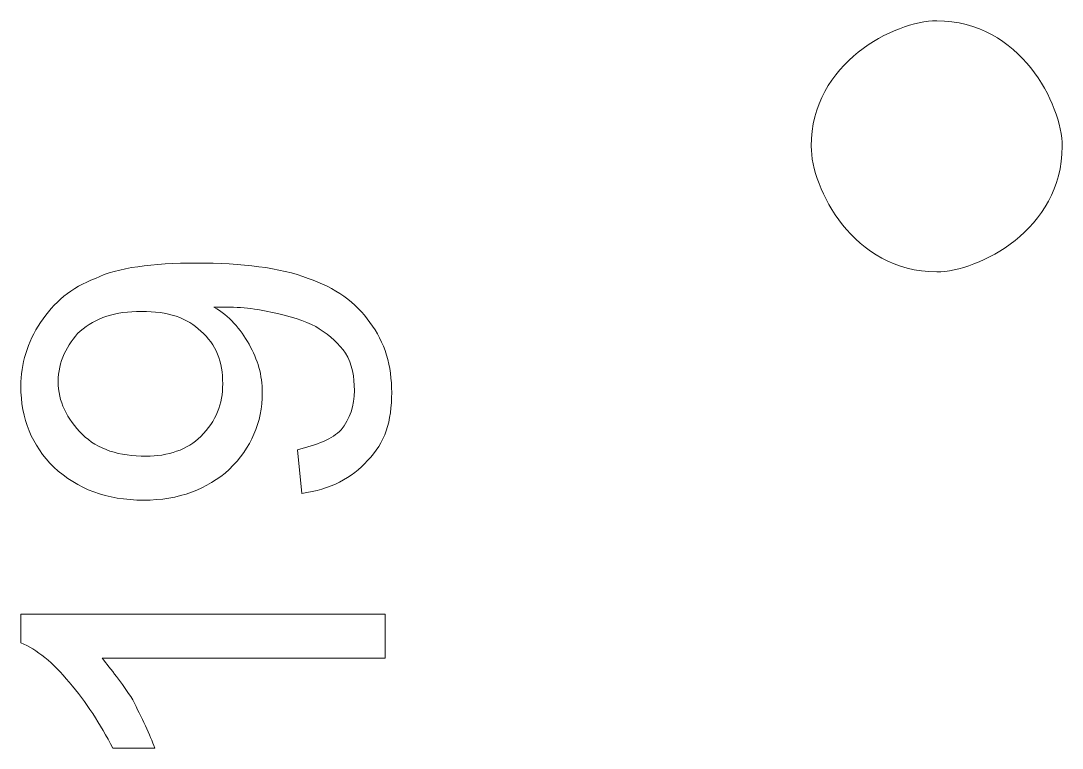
# Model space of a CAD drawing. Header units: centimetres. Extents: x -155 to -3, y 92 to 166.
# Drawn here: x -121.64 to -119.068, y 97.482 to 99.279 of the extents above; entities that cross this region are included whole.
import ezdxf

# ---------------------------------------------------------------- set-up
doc = ezdxf.new("R2010")
doc.units = ezdxf.units.CM
doc.header["$MEASUREMENT"] = 0
doc.layers.add('layer 2', color=7, linetype='Continuous')

msp = doc.modelspace()

# ---------------------------------------------------------------- linework, layer by layer
at = {"layer": 'layer 2', "color": 250, "lineweight": 9}
for points, knots in [([(-119.37751, 99.27904), (-119.17084, 99.27904), (-119.06751, 99.07237), (-119.06751, 98.96904), (-119.06751, 98.76237), (-119.27417, 98.65904), (-119.37751, 98.65904), (-119.58417, 98.65904), (-119.68751, 98.86571), (-119.68751, 98.96904), (-119.68751, 99.17571), (-119.48084, 99.27904), (-119.37751, 99.27904)], [0, 0, 0, 0, 0.25, 0.25, 0.25, 0.5, 0.5, 0.5, 0.75, 0.75, 0.75, 1, 1, 1, 1]), ([(-120.78359, 98.19263), (-120.82155, 98.14926), (-120.87576, 98.12215), (-120.94625, 98.11131), (-120.94625, 98.11131), (-120.95709, 98.21974), (-120.95709, 98.21974), (-120.90829, 98.23058), (-120.87034, 98.24685), (-120.84866, 98.26854), (-120.82697, 98.29564), (-120.81613, 98.32818), (-120.81613, 98.36613), (-120.81613, 98.39866), (-120.82155, 98.43119), (-120.83781, 98.4583), (-120.85408, 98.47998), (-120.87576, 98.50167), (-120.90287, 98.51793), (-120.92456, 98.5342), (-120.96251, 98.54504), (-121.00588, 98.55589), (-121.04926, 98.56673), (-121.09263, 98.57215), (-121.14143, 98.57215), (-121.14143, 98.57215), (-121.15227, 98.57215), (-121.16311, 98.57215), (-121.12516, 98.55046), (-121.09805, 98.51793), (-121.07637, 98.47998), (-121.05468, 98.44203), (-121.04384, 98.40408), (-121.04384, 98.36071), (-121.04384, 98.2848), (-121.07094, 98.22516), (-121.12516, 98.17095), (-121.17938, 98.12215), (-121.24986, 98.09504), (-121.33661, 98.09504), (-121.42878, 98.09504), (-121.49926, 98.12215), (-121.5589, 98.17637), (-121.61311, 98.23058), (-121.64022, 98.29564), (-121.64022, 98.37697), (-121.64022, 98.43119), (-121.62396, 98.4854), (-121.59143, 98.5342), (-121.5589, 98.58299), (-121.51552, 98.62095), (-121.45588, 98.64263), (-121.40167, 98.66974), (-121.31492, 98.68058), (-121.20649, 98.68058), (-121.09263, 98.68058), (-121.00046, 98.66974), (-120.92998, 98.64263), (-120.86492, 98.62095), (-120.8107, 98.58299), (-120.77817, 98.5342), (-120.74022, 98.4854), (-120.72396, 98.42577), (-120.72396, 98.36071), (-120.72396, 98.29022), (-120.74022, 98.23601), (-120.78359, 98.19263)], [0, 0, 0, 0, 0.0454545, 0.0454545, 0.0454545, 0.0909091, 0.0909091, 0.0909091, 0.1363636, 0.1363636, 0.1363636, 0.1818182, 0.1818182, 0.1818182, 0.2272727, 0.2272727, 0.2272727, 0.2727273, 0.2727273, 0.2727273, 0.3181818, 0.3181818, 0.3181818, 0.3636364, 0.3636364, 0.3636364, 0.4090909, 0.4090909, 0.4090909, 0.4545455, 0.4545455, 0.4545455, 0.5, 0.5, 0.5, 0.5454545, 0.5454545, 0.5454545, 0.5909091, 0.5909091, 0.5909091, 0.6363636, 0.6363636, 0.6363636, 0.6818182, 0.6818182, 0.6818182, 0.7272727, 0.7272727, 0.7272727, 0.7727273, 0.7727273, 0.7727273, 0.8181818, 0.8181818, 0.8181818, 0.8636364, 0.8636364, 0.8636364, 0.9090909, 0.9090909, 0.9090909, 0.9545455, 0.9545455, 0.9545455, 1, 1, 1, 1]), ([(-121.19564, 98.51251), (-121.22817, 98.54504), (-121.27697, 98.56131), (-121.34203, 98.56131), (-121.40709, 98.56131), (-121.45588, 98.54504), (-121.49384, 98.51251), (-121.52637, 98.47998), (-121.54805, 98.43661), (-121.54805, 98.38781), (-121.54805, 98.33902), (-121.52637, 98.29564), (-121.48841, 98.25769), (-121.45046, 98.21974), (-121.39625, 98.20348), (-121.33119, 98.20348), (-121.27697, 98.20348), (-121.22817, 98.21974), (-121.19564, 98.25227), (-121.15769, 98.29022), (-121.14143, 98.3336), (-121.14143, 98.38239), (-121.14143, 98.43661), (-121.15769, 98.47998), (-121.19564, 98.51251)], [0, 0, 0, 0, 0.125, 0.125, 0.125, 0.25, 0.25, 0.25, 0.375, 0.375, 0.375, 0.5, 0.5, 0.5, 0.625, 0.625, 0.625, 0.75, 0.75, 0.75, 0.875, 0.875, 0.875, 1, 1, 1, 1]), ([(-121.64022, 97.74263), (-121.64022, 97.74263), (-121.64022, 97.81311), (-121.64022, 97.81311), (-121.64022, 97.81311), (-120.74022, 97.81311), (-120.74022, 97.81311), (-120.74022, 97.81311), (-120.74022, 97.70468), (-120.74022, 97.70468), (-120.74022, 97.70468), (-121.43962, 97.70468), (-121.43962, 97.70468), (-121.41793, 97.67757), (-121.39082, 97.64504), (-121.36372, 97.60167), (-121.34203, 97.5583), (-121.32034, 97.51492), (-121.3095, 97.48239), (-121.3095, 97.48239), (-121.41251, 97.48239), (-121.41251, 97.48239), (-121.44504, 97.54203), (-121.47757, 97.59625), (-121.52094, 97.64504), (-121.5589, 97.69384), (-121.60227, 97.72637), (-121.64022, 97.74263)], [0, 0, 0, 0, 0.1111111, 0.1111111, 0.1111111, 0.2222222, 0.2222222, 0.2222222, 0.3333333, 0.3333333, 0.3333333, 0.4444444, 0.4444444, 0.4444444, 0.5555556, 0.5555556, 0.5555556, 0.6666667, 0.6666667, 0.6666667, 0.7777778, 0.7777778, 0.7777778, 0.8888889, 0.8888889, 0.8888889, 1, 1, 1, 1])]:
    msp.add_open_spline(points, degree=3, knots=knots, dxfattribs=at)

doc.saveas('drawing.dxf')
